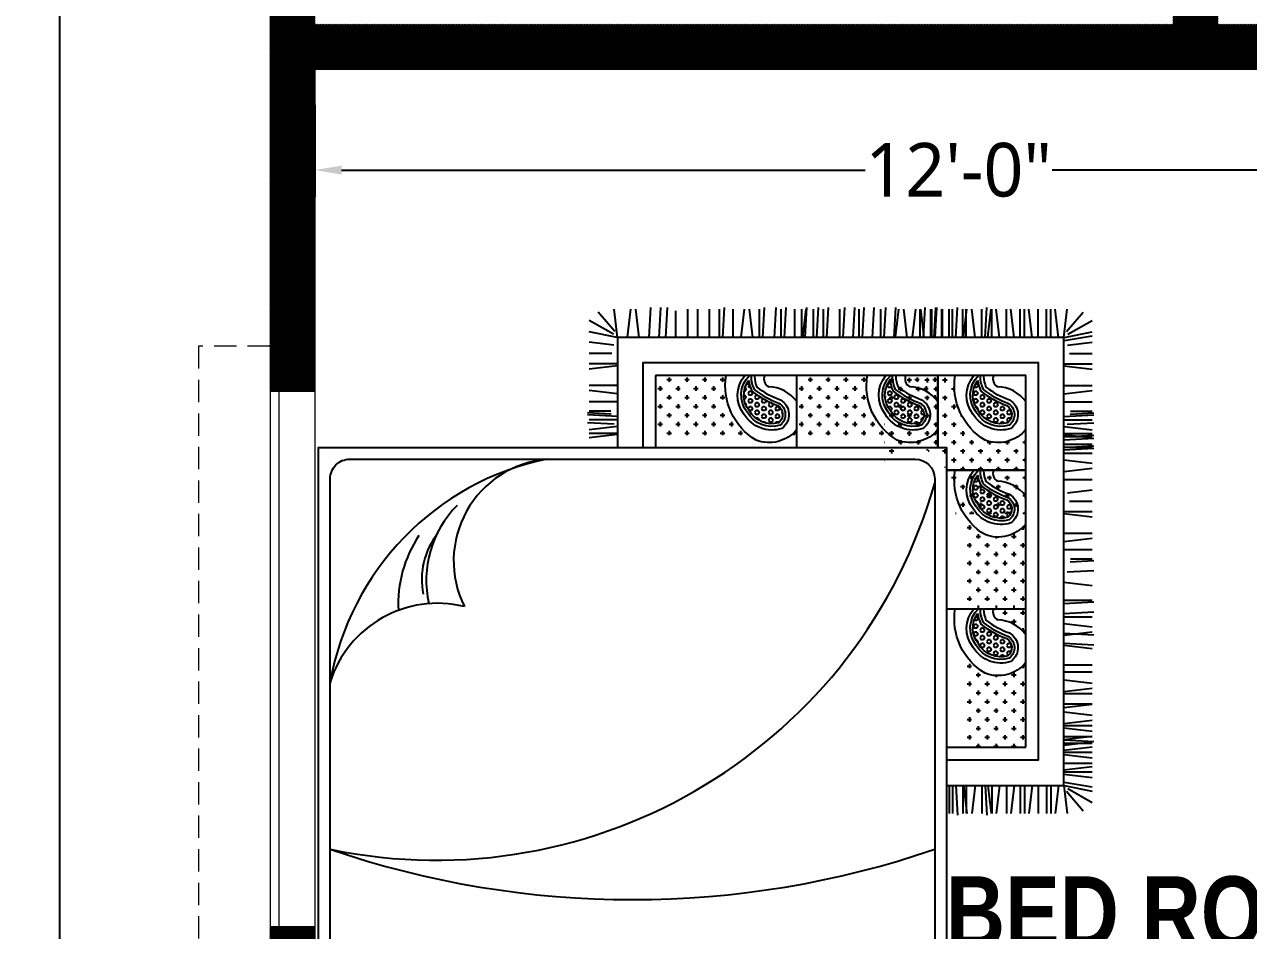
# Model space of a CAD drawing. Header units: feet. Extents: x 36275 to 37218, y -947 to -334.
# Drawn here: x 36489.9 to 36626.7, y -792.3 to -690.9 of the extents above; entities that cross this region are included whole.
import ezdxf

# ---------------------------------------------------------------- set-up
doc = ezdxf.new("R2010")
doc.units = ezdxf.units.FT
doc.header["$MEASUREMENT"] = 0
doc.header["$PDMODE"] = 35
doc.linetypes.add('HIDDEN', pattern=[0.375, 0.25, -0.125])
for name, color, linetype in [('dwgmodels.com', 250, 'Continuous'), ('FURN', 171, 'Continuous'), ('hatch', 252, 'Continuous')]:
    doc.layers.add(name, color=color, linetype=linetype)
for name, color, linetype, lineweight in [('SLAB LINE', 50, 'Continuous', 30), ('text', 6, 'Continuous', 25), ('wall', 7, 'Continuous', 40), ('Wall_SYN', 7, 'Continuous', 35), ('window', 116, 'Continuous', 20)]:
    doc.layers.add(name, color=color, linetype=linetype, lineweight=lineweight)
doc.styles.add('plan', font='trebuc.ttf')
doc.styles.get("Standard").update_dxf_attribs({"font": 'swisscb.ttf'})
doc.dimstyles.new('WORKING', dxfattribs={"dimtxt": 6, "dimasz": 3, "dimexe": 3, "dimexo": 4, "dimgap": 1, "dimtad": 0, "dimdec": 3, "dimzin": 3, "dimdsep": 46, "dimlunit": 4, "dimtxsty": 'plan', "dimcen": 0.09, "dimclrd": 256, "dimclre": 256, "dimclrt": 7, "dimadec": 0, "dimazin": 0, "dimtfac": 1, "dimtdec": 3, "dimtmove": 1, "dimatfit": 3, "dimfxl": 12, "dimtolj": 1, "dimtzin": 0, "dimlwd": -1, "dimlwe": -1, "dimarcsym": 0})

# ---------------------------------------------------------------- blocks, each defined once
blk = doc.blocks.new('*D9')
at = {"layer": 'Defpoints', "color": 0, "lineweight": 0, "transparency": 16777216}
for p in [(36535.06845964176, -423.9395204819275), (36493.79485159284, -883.9395204819278), (36669.06845964176, -883.9395204819277)]:
    blk.add_point(p, dxfattribs=at)
at = {"layer": 'hatch', "transparency": 16777216}
for p, q in [((36531.06845964176, -423.9395204819275), (36490.79485159284, -423.9395204819275)), ((36493.79485159284, -426.9395204819275), (36493.79485159284, -643.2869952294024)), ((36493.79485159284, -880.9395204819278), (36493.79485159284, -664.5920457344529)), ((36665.06845964176, -883.9395204819277), (36490.79485159284, -883.9395204819278))]:
    blk.add_line(p, q, dxfattribs=at)
at = {"layer": 'hatch', "lineweight": 0, "transparency": 16777216}
for points in [[(36493.29485159284, -426.9395204819275), (36494.29485159284, -426.9395204819275), (36493.79485159284, -423.9395204819275)], [(36493.29485159284, -880.9395204819278), (36494.29485159284, -880.9395204819278), (36493.79485159284, -883.9395204819278)]]:
    blk.add_solid(points, dxfattribs=at)
at = {"layer": 'hatch', "color": 7, "lineweight": 0, "transparency": 16777216, "insert": (36493.79485159284, -653.9395204819378), "char_height": 6, "attachment_point": 5, "rotation": 90, "style": 'plan'}
blk.add_mtext('\\A1;38\'-4"', dxfattribs=at)
blk = doc.blocks.new('A$C625a09c8')
at = {"layer": 'hatch'}
h = blk.add_hatch(dxfattribs=at)
h.set_pattern_fill('HEX', color=183, scale=0.3406403958603155, style=0)
h.set_pattern_definition([(0, (-83.96445435381247, 25.12010511761201), (0, 0.07375080911091242), [0.04258004948253943, -0.08516009896507887]), (120, (-83.96445435381247, 25.12010511761201), (-0.06387007423970698, -0.03687540455545619), [0.04258004948253915, -0.0851600989650783]), (59.99999999999999, (-83.9218743044512, 25.12010511761201), (-0.06387007423970698, 0.03687540455545621), [0.04258004948253943, -0.08516009896507887])])
edge = h.paths.add_edge_path()
edge.add_arc((2.537624470776838, 6.599903785644097), 0.7097100597150605, 8.24650441848885, 25.29405036731321)
edge.add_arc((2.039016590600101, 5.429841058460629), 1.863016619496028, 52.26147778994546, 69.70028089166917)
edge.add_arc((2.798739651837742, 7.352079354278795), 0.2084645379046825, 130.9009990873141, 237.05018614119479, ccw=False)
edge.add_arc((2.796396147933477, 7.03002254476167), 0.4980304981089077, 30.088262683931987, 105.62618547051929, ccw=False)
edge.add_arc((2.864940627283652, 6.982613564702387), 0.4685932609615483, -36.83299821486588, 39.34589106401228, ccw=False)
h = blk.add_hatch(dxfattribs=at)
h.set_pattern_fill('CROSS', color=183, scale=0.6812807917206309, style=0)
h.set_pattern_definition([(0, (-390.1402355709288, 72.05392366889834), (0.1703201979301577, 0.1703201979301577), [0.08516009896507887, -0.2554802968952366]), (90, (-390.0976555215639, 72.01134361942599), (-0.1703201979301577, 0.1703201979301577), [0.08516009896507887, -0.2554802968952366])])
h.paths.add_polyline_path([(4.235479063787352, 3.563077698032316, 0.3271189914956976), (5.02196570536762, 3.774838899437384), (5.02196570536762, 2.146121649529391), (3.671790568700089, 2.146121649529391, 0.3064658726302401), (3.100787418068649, 3.381295333893263, 0.3224756214508783), (2.321615431155806, 3.178507896218491), (2.321615431155806, 4.798251382396188), (3.664475913155911, 4.798251382396188, 0.3064658726302392)])
h = blk.add_hatch(dxfattribs=at)
h.set_pattern_fill('HEX', color=183, scale=0.3406403958603155, style=0)
h.set_pattern_definition([(0, (-83.96445435381247, 22.46797538474522), (0, 0.07375080911091242), [0.04258004948253943, -0.08516009896507887]), (120, (-83.96445435381247, 22.46797538474522), (-0.06387007423970698, -0.03687540455545619), [0.04258004948253914, -0.08516009896507828]), (59.99999999999999, (-83.9218743044512, 22.46797538474522), (-0.06387007423970698, 0.03687540455545621), [0.04258004948253943, -0.08516009896507887])])
edge = h.paths.add_edge_path()
edge.add_arc((2.537624470776838, 3.947774052777299), 0.7097100597150606, 8.246504418488884, 25.29405036731325)
edge.add_arc((2.039016590600101, 2.777711325593832), 1.863016619496028, 52.26147778994546, 69.70028089166917)
edge.add_arc((2.798739651837721, 4.69994962141197), 0.208464537904647, 130.9009990873148, 237.0501861411954, ccw=False)
edge.add_arc((2.796396147933477, 4.377892811894816), 0.4980304981089077, 30.088262683931987, 105.62618547051929, ccw=False)
edge.add_arc((2.864940627283688, 4.330483831835561), 0.4685932609615021, -36.83299821486588, 39.34589106401239, ccw=False)
h = blk.add_hatch(dxfattribs=at)
h.set_pattern_fill('HEX', color=183, scale=0.3406403958603155, style=0)
h.set_pattern_definition([(0, (-83.96445435381247, 20.6595739327791), (0, 0.07375080911091242), [0.04258004948253943, -0.08516009896507887]), (120, (-83.96445435381247, 20.6595739327791), (-0.06387007423970698, -0.03687540455545619), [0.04258004948253914, -0.08516009896507827]), (59.99999999999999, (-83.9218743044512, 20.6595739327791), (-0.06387007423970698, 0.03687540455545621), [0.04258004948253943, -0.08516009896507887])])
edge = h.paths.add_edge_path()
edge.add_arc((2.537624470776838, 2.13937260070187), 0.7097100597150606, 8.246504418488884, 25.29405036731325)
edge.add_arc((2.039016590243736, 0.9693098735730572), 1.863016619670922, 52.26147778024958, 69.70028088197327)
edge.add_arc((2.798739651796669, 2.891548169391224), 0.2084645378364787, 130.9009990886169, 237.0501861424975, ccw=False)
edge.add_arc((2.79639614800398, 2.569491359874071), 0.4980304980752904, 30.08826269343598, 105.62618548002331, ccw=False)
edge.add_arc((2.864940627213958, 2.522082379814787), 0.4685932610500782, -36.83299821510337, 39.3458910637749, ccw=False)
h = blk.add_hatch(dxfattribs=at)
h.set_pattern_fill('HEX', color=183, scale=0.3406403958603155, style=0)
h.set_pattern_definition([(0, (-87.68401669832019, 20.6595739327791), (0, 0.07375080911091242), [0.04258004948253943, -0.08516009896507887]), (120, (-87.68401669832019, 20.6595739327791), (-0.06387007423970698, -0.03687540455545619), [0.04258004948253914, -0.08516009896507827]), (59.99999999999999, (-87.64143664808216, 20.6595739327791), (-0.06387007423970698, 0.03687540455545621), [0.04258004948253943, -0.08516009896507887])])
edge = h.paths.add_edge_path()
edge.add_arc((4.218762674254369, 2.139372597776927), 0.709710060568435, 8.246504647105429, 25.2940505959298)
edge.add_arc((3.72015479328289, 0.9693098735730572), 1.863016619670922, 52.26147778024958, 69.70028088197327)
edge.add_arc((4.479877854837642, 2.891548169389857), 0.208464537836321, 130.9009990879931, 237.0501861418736, ccw=False)
edge.add_arc((4.477534351044953, 2.569491359876418), 0.4980304980725399, 30.088262693307286, 105.62618547989459, ccw=False)
edge.add_arc((4.546078830691489, 2.522082379255493), 0.4685932610656603, -36.832998128235204, 39.345891150643126, ccw=False)
h = blk.add_hatch(dxfattribs=at)
h.set_pattern_fill('HEX', color=183, scale=0.3406403958603155, style=0)
h.set_pattern_definition([(0, (-90.38436697165889, 20.6595739327791), (0, 0.07375080911091242), [0.04258004948253943, -0.08516009896507887]), (120, (-90.38436697165889, 20.6595739327791), (-0.06387007423970698, -0.03687540455545619), [0.04258004948253914, -0.08516009896507828]), (59.99999999999999, (-90.34178692229398, 20.6595739327791), (-0.06387007423970698, 0.03687540455545621), [0.04258004948253943, -0.08516009896507887])])
edge = h.paths.add_edge_path()
edge.add_arc((6.919112948029626, 2.139372600689733), 0.709710059718601, 8.246504419437493, 25.29405036826186)
edge.add_arc((6.420505067058147, 0.9693098707265881), 1.863016622189144, 52.26147782321246, 69.70028092493617)
edge.add_arc((7.18022812861108, 2.891548169063145), 0.2084645377986172, 130.9009989388861, 237.05018599276661, ccw=False)
edge.add_arc((7.177884624818391, 2.569491360437507), 0.4980304974150878, 30.088262662528678, 105.62618544911601, ccw=False)
edge.add_arc((7.246429104030188, 2.522082379255493), 0.4685932610656603, -36.832998128235204, 39.345891150643126, ccw=False)
at = {"layer": 'dwgmodels.com', "color": 183}
for p, q in [((3.099529223640275, 9.988726272672466), (3.067655564529559, 10.56117333680493)), ((3.657191986418184, 9.988726272672466), (3.625318328180583, 10.56117333680493)), ((1.51355487868932, 10.05080211279181), (1.051024224041612, 10.31336538954201)), ((1.541489854324027, 10.10103390981072), (1.220238705041993, 10.47498317661882)), ((1.591671726040659, 9.988726272672466), (1.527924408695981, 10.5293737751104)), ((1.694319803937105, 9.988726272672466), (1.758067122158536, 10.5293737751104)), ((1.840908266312908, 9.988726272672466), (1.840908266312908, 10.5293737751104)), ((1.923623332077113, 9.993147520690115), (1.923623332077113, 10.52843957135593)), ((2.085130965024291, 9.993147520690115), (2.085130965024291, 10.52843957135593)), ((2.199145195412711, 9.988726272672466), (2.262892513630504, 10.5293737751104)), ((2.345733657788514, 9.988726272672466), (2.345733657788514, 10.5293737751104)), ((2.428448723549081, 9.993147520690115), (2.428448723549081, 10.52843957135593)), ((2.542462953937502, 9.988726272672466), (2.60621027128218, 10.5293737751104)), ((2.689051416313305, 9.988726272672466), (2.689051416313305, 10.5293737751104)), ((2.82552848571504, 9.988726272672466), (2.889275803936471, 10.5293737751104)), ((2.972116948963958, 9.988726272672466), (2.972116948963958, 10.5293737751104)), ((3.048602918162942, 9.993147520690115), (2.984896780388226, 10.5293737751104)), ((3.163276540984953, 9.988726272672466), (3.163276540984953, 10.5293737751104)), ((3.290729996977461, 9.988726272672466), (3.354477315198892, 10.5293737751104)), ((3.513804428552248, 9.993147520690115), (3.450098291650647, 10.5293737751104)), ((3.460294314143539, 9.993147520690115), (3.460294314143539, 10.52843957135593)), ((3.523461337299523, 9.993147520690115), (3.523461337299523, 10.52843957135593)), ((3.720939304635976, 9.988726272672466), (3.720939304635976, 10.5293737751104)), ((3.784106327795598, 9.988726272672466), (3.784106327795598, 10.5293737751104)), ((1.587250478460192, 9.988726272672466), (1.0519584275753, 10.09594667624089)), ((1.591671726040659, 9.77536283884973), (1.051024224041612, 9.839110156741071)), ((1.587250478460192, 9.928295605599033), (1.0519584275753, 10.01902003020905)), ((1.591671726040659, 9.691984232581035), (1.051024224041612, 9.628236914689637)), ((1.587250478460192, 9.729513610509741), (1.0519584275753, 9.729513610509741)), ((1.591671726040659, 9.560944356547054), (1.051024224041612, 9.560944356547054)), ((1.591671726040659, 9.399993111042306), (1.051024224041612, 9.463740428933704)), ((1.591671726040659, 9.114419010204074), (1.01922466245378, 9.1462926692044)), ((1.591671726040659, 9.31661450477361), (1.051024224041612, 9.25286718688227)), ((1.591671726040659, 9.220658226661442), (1.051024224041612, 9.1569109087701)), ((1.591671726040659, 9.178166328204725), (1.051024224041612, 9.178166328204725)), ((1.587250478460192, 9.354143882702374), (1.0519584275753, 9.354143882702374)), ((2.591320936950069, 9.237976671442368), (2.506160838223877, 9.237976671442368)), ((2.548740887585154, 9.19539662197002), (2.548740887585154, 9.2587825673383)), ((2.931961332727951, 9.237976671442368), (2.846801234001759, 9.237976671442368)), ((2.889381283363036, 9.19539662197002), (2.889381283363036, 9.2587825673383)), ((3.272601729382586, 9.237976671442368), (3.187441629779642, 9.237976671442368)), ((3.230021679144556, 9.19539662197002), (3.230021679144556, 9.2587825673383)), ((1.587250478460192, 9.112794879146747), (1.051024224041612, 9.049088741700302)), ((1.591671726040659, 9.050671692312676), (1.051024224041612, 9.050671692312676)), ((1.591671726040659, 8.889720446807985), (1.051024224041612, 8.953467764808636)), ((2.421000739497686, 9.067656473443662), (2.335840640771494, 9.067656473443662)), ((2.378420690132771, 9.025076423971257), (2.378420690132771, 9.110236522916011)), ((2.548740887585154, 8.854756226081804), (2.548740887585154, 8.939916325026559)), ((2.761641135275568, 9.067656473443662), (2.676481036549376, 9.067656473443662)), ((2.719061085910653, 9.025076423971257), (2.719061085910653, 9.110236522916011)), ((2.889381283363036, 8.854756226081804), (2.889381283363036, 8.939916325026559)), ((3.10228153105345, 9.067656473443662), (3.017121432327258, 9.067656473443662)), ((3.059701481692173, 9.025076423971257), (3.059701481692173, 9.110236522916011)), ((3.230021679144556, 8.854756226081804), (3.230021679144556, 8.939916325026559)), ((3.44292192683497, 9.067656473443662), (3.357761828108778, 9.067656473443662)), ((3.400341877470055, 9.025076423971257), (3.400341877470055, 9.110236522916011)), ((1.591671726040659, 8.80634184053929), (1.051024224041612, 8.742594522647892)), ((1.587250478460192, 8.843871218467996), (1.0519584275753, 8.843871218467996)), ((2.421000739497686, 8.727016077664757), (2.335840640771494, 8.727016077664757)), ((2.378420690132771, 8.684436028083098), (2.378420690132771, 8.769596127137106)), ((2.591320936950069, 8.897336275554153), (2.506160838223877, 8.897336275554153)), ((2.761641135275568, 8.727016077664757), (2.676481036549376, 8.727016077664757)), ((2.719061085910653, 8.684436028083098), (2.719061085910653, 8.769596127137106)), ((2.931961332727951, 8.897336275554153), (2.846801234001759, 8.897336275554153)), ((3.10228153105345, 8.727016077664757), (3.017121432327258, 8.727016077664757)), ((3.059701481692173, 8.684436028083098), (3.059701481692173, 8.769596127137106)), ((3.272601729382586, 8.897336275554153), (3.187441629779642, 8.897336275554153)), ((3.44292192683497, 8.727016077664757), (3.357761828108778, 8.727016077664757)), ((3.400341877470055, 8.684436028083098), (3.400341877470055, 8.769596127137106)), ((1.587250478460192, 8.58326740830978), (1.051024224041612, 8.646973545756225)), ((1.587250478460192, 8.49960920608413), (1.051024224041612, 8.435903068528432)), ((2.591320936950069, 8.556695879665995), (2.506160838223877, 8.556695879665995)), ((2.548740887585154, 8.514115830193646), (2.548740887585154, 8.599275929138344)), ((2.931961332727951, 8.556695879665995), (2.846801234001759, 8.556695879665995)), ((2.889381283363036, 8.514115830193646), (2.889381283363036, 8.599275929138344)), ((3.272601729382586, 8.556695879665995), (3.187441629779642, 8.556695879665995)), ((3.230021679144556, 8.514115830193646), (3.230021679144556, 8.599275929138344)), ((1.587250478460192, 8.429554832455096), (1.0519584275753, 8.429554832455096)), ((1.587250478460192, 8.230685545405379), (1.0519584275753, 8.230685545405379)), ((2.421000739497686, 8.386375681776542), (2.335840640771494, 8.386375681776542)), ((2.378420690132771, 8.343795632304193), (2.378420690132771, 8.428955731248891)), ((2.591320936950069, 8.216055483777836), (2.506160838223877, 8.216055483777836)), ((2.548740887585154, 8.17347543430543), (2.548740887585154, 8.258635533359438)), ((2.761641135275568, 8.386375681776542), (2.676481036549376, 8.386375681776542)), ((2.719061085910653, 8.343795632304193), (2.719061085910653, 8.428955731248891)), ((2.931961332727951, 8.216055483777836), (2.846801234001759, 8.216055483777836)), ((2.889381283363036, 8.17347543430543), (2.889381283363036, 8.258635533359438)), ((3.10228153105345, 8.386375681776542), (3.017121432327258, 8.386375681776542)), ((3.059701481692173, 8.343795632304193), (3.059701481692173, 8.428955731248891)), ((3.272601729382586, 8.216055483777836), (3.187441629779642, 8.216055483777836)), ((3.230021679144556, 8.17347543430543), (3.230021679144556, 8.258635533359438)), ((3.44292192683497, 8.386375681776542), (3.357761828108778, 8.386375681776542)), ((3.400341877470055, 8.343795632304193), (3.400341877470055, 8.428955731248891)), ((1.591671726040659, 8.193156167476673), (1.051024224041612, 8.129408849585275)), ((1.587250478460192, 7.970081735247106), (1.051024224041612, 8.033787872693608)), ((2.421000739497686, 8.045735285888384), (2.335840640771494, 8.045735285888384)), ((2.378420690132771, 8.003155236415978), (2.378420690132771, 8.088315335360733)), ((2.761641135275568, 8.045735285888384), (2.676481036549376, 8.045735285888384)), ((2.719061085910653, 8.003155236415978), (2.719061085910653, 8.088315335360733)), ((3.10228153105345, 8.045735285888384), (3.017121432327258, 8.045735285888384)), ((3.059701481692173, 8.003155236415978), (3.059701481692173, 8.088315335360733)), ((3.44292192683497, 8.045735285888384), (3.357761828108778, 8.045735285888384)), ((3.400341877470055, 8.003155236415978), (3.400341877470055, 8.088315335360733)), ((1.587250478460192, 7.81636915939248), (1.0519584275753, 7.81636915939248)), ((2.378420690132771, 7.699695165359401), (2.378420690132771, 7.747674939472518)), ((2.591320936950069, 7.875415087998931), (2.506160838223877, 7.875415087998931)), ((2.548740887585154, 7.832835038526525), (2.548740887585154, 7.91799513747128)), ((2.889381283363036, 7.887268953244018), (2.889381283363036, 7.91799513747128)), ((3.272601729382586, 7.875415087998931), (3.187441629779642, 7.875415087998931)), ((3.230021679144556, 7.832835038526525), (3.230021679144556, 7.91799513747128)), ((3.400341877470055, 7.66251484052782), (3.400341877470055, 7.747674939472518)), ((1.587250478460192, 7.681542019803999), (1.0519584275753, 7.681542019803999)), ((2.384192550347507, 7.705094890000169), (2.335840640771494, 7.705094890000169)), ((3.44292192683497, 7.705094890000169), (3.357761828108778, 7.705094890000169)), ((1.591671726040659, 7.263623544544998), (1.01922466245378, 7.295497203436071)), ((1.591671726040659, 7.304755011610553), (1.051024224041612, 7.368502329501894)), ((1.591671726040659, 7.072422771206561), (1.01922466245378, 7.104296430097577)), ((1.587250478460192, 7.113513057827163), (1.051024224041612, 7.049806920380718)), ((2.378420690132771, 6.981234048860699), (2.378420690132771, 7.036122500475869)), ((1.591671726040659, 6.890438625597653), (1.051024224041612, 6.954185943489051)), ((2.390392061581224, 7.023814098333105), (2.335840640771494, 7.023814098333105)), ((2.591320936950069, 6.853493900334342), (2.506160838223877, 6.853493900334342)), ((2.548740887585154, 6.810913850861994), (2.548740887585154, 6.896073949916001)), ((1.591671726040659, 6.699237852259216), (1.01922466245378, 6.667364193258891)), ((1.591671726040659, 6.762985170150557), (1.051024224041612, 6.762985170150557)), ((2.421000739497686, 6.68317370244489), (2.335840640771494, 6.68317370244489)), ((2.378420690132771, 6.640593652972541), (2.378420690132771, 6.725753751917239)), ((2.548740887585154, 6.543266888993912), (2.548740887585154, 6.606652834471504)), ((2.761641135275568, 6.68317370244489), (2.676481036549376, 6.68317370244489)), ((2.719061085910653, 6.640593652972541), (2.719061085910653, 6.725753751917239)), ((2.889381283363036, 6.543266888993912), (2.889381283363036, 6.606652834471504)), ((3.230021679144556, 6.543266888993912), (3.230021679144556, 6.606652834471504)), ((1.591671726040659, 6.508037078920722), (1.01922466245378, 6.47616342002965)), ((1.591671726040659, 6.444289761029324), (1.051024224041612, 6.444289761029324)), ((2.421000739497686, 6.415526740576809), (2.335840640771494, 6.415526740576809)), ((2.378420690132771, 6.37294669110446), (2.378420690132771, 6.458106790049214)), ((2.761641135275568, 6.415526740576809), (2.676481036549376, 6.415526740576809)), ((2.719061085910653, 6.37294669110446), (2.719061085910653, 6.458106790049214)), ((3.10228153105345, 6.415526740576809), (3.017121432327258, 6.415526740576809)), ((3.059701481692173, 6.37294669110446), (3.059701481692173, 6.458106790049214)), ((3.44292192683497, 6.415526740576809), (3.357761828108778, 6.415526740576809)), ((3.400341877470055, 6.37294669110446), (3.400341877470055, 6.458106790049214)), ((1.591671726040659, 6.09861723939764), (1.051024224041612, 6.162364557398291)), ((2.378420690132771, 6.032306295216301), (2.378420690132771, 6.117466394160999)), ((2.591320936950069, 6.245206542687356), (2.506160838223877, 6.245206542687356)), ((2.548740887585154, 6.202626493215007), (2.548740887585154, 6.287786592159762)), ((2.719061085910653, 6.032306295216301), (2.719061085910653, 6.117466394160999)), ((2.931961332727951, 6.245206542687356), (2.846801234001759, 6.245206542687356)), ((2.889381283363036, 6.202626493215007), (2.889381283363036, 6.287786592159762)), ((3.059701481692173, 6.032306295216301), (3.059701481692173, 6.117466394160999)), ((3.272601729382586, 6.245206542687356), (3.187441629779642, 6.245206542687356)), ((3.230021679144556, 6.202626493215007), (3.230021679144556, 6.287786592159762)), ((3.400341877470055, 6.032306295216301), (3.400341877470055, 6.117466394160999)), ((1.528504605004855, 5.903899342079285), (1.01922466245378, 5.875542807168131)), ((2.421000739497686, 6.07488634468865), (2.335840640771494, 6.07488634468865)), ((2.591320936950069, 5.904566146799198), (2.506160838223877, 5.904566146799198)), ((2.548740887585154, 5.861986097326849), (2.548740887585154, 5.947146196271547)), ((2.761641135275568, 6.07488634468865), (2.676481036549376, 6.07488634468865)), ((2.931961332727951, 5.904566146799198), (2.846801234001759, 5.904566146799198)), ((2.889381283363036, 5.861986097326849), (2.889381283363036, 5.947146196271547)), ((3.10228153105345, 6.07488634468865), (3.017121432327258, 6.07488634468865)), ((3.272601729382586, 5.904566146799198), (3.187441629779642, 5.904566146799198)), ((3.230021679144556, 5.861986097326849), (3.230021679144556, 5.947146196271547)), ((3.44292192683497, 6.07488634468865), (3.357761828108778, 6.07488634468865)), ((1.474362094893877, 5.709683932148891), (1.01922466245378, 5.684342033829637)), ((1.462960692835622, 5.652468374829311), (1.051024224041612, 5.652468374829311)), ((2.421000739497686, 5.734245948909745), (2.335840640771494, 5.734245948909745)), ((2.378420690132771, 5.691665899328086), (2.378420690132771, 5.776825998382094)), ((2.761641135275568, 5.734245948909745), (2.676481036549376, 5.734245948909745)), ((2.719061085910653, 5.691665899328086), (2.719061085910653, 5.776825998382094)), ((3.10228153105345, 5.734245948909745), (3.017121432327258, 5.734245948909745)), ((3.059701481692173, 5.691665899328086), (3.059701481692173, 5.776825998382094)), ((3.44292192683497, 5.734245948909745), (3.357761828108778, 5.734245948909745)), ((3.400341877470055, 5.691665899328086), (3.400341877470055, 5.776825998382094)), ((1.591671726040659, 5.474773439005219), (1.0519584275753, 5.474773439005219)), ((2.421000739497686, 5.39360555302153), (2.335840640771494, 5.39360555302153)), ((2.378420690132771, 5.351025503549181), (2.378420690132771, 5.436185602493936)), ((2.591320936950069, 5.563925750910983), (2.506160838223877, 5.563925750910983)), ((2.548740887585154, 5.521345701438634), (2.548740887585154, 5.606505800383388)), ((2.761641135275568, 5.39360555302153), (2.676481036549376, 5.39360555302153)), ((2.719061085910653, 5.351025503549181), (2.719061085910653, 5.436185602493936)), ((2.931961332727951, 5.563925750910983), (2.846801234001759, 5.563925750910983)), ((2.889381283363036, 5.521345701438634), (2.889381283363036, 5.606505800383388)), ((3.10228153105345, 5.39360555302153), (3.017121432327258, 5.39360555302153)), ((3.059701481692173, 5.351025503549181), (3.059701481692173, 5.436185602493936)), ((3.272601729382586, 5.563925750910983), (3.187441629779642, 5.563925750910983)), ((3.230021679144556, 5.521345701438634), (3.230021679144556, 5.606505800383388)), ((3.44292192683497, 5.39360555302153), (3.357761828108778, 5.39360555302153)), ((3.400341877470055, 5.351025503549181), (3.400341877470055, 5.436185602493936)), ((1.591671726040659, 5.321586127685293), (1.051024224041612, 5.25735472570409)), ((1.591671726040659, 5.163470077982481), (1.0519584275753, 5.163470077982481)), ((2.591320936950069, 5.223285355022824), (2.506160838223877, 5.223285355022824)), ((2.548740887585154, 5.180705305550475), (2.548740887585154, 5.265865404495173)), ((2.889381283363036, 5.235139220377164), (2.889381283363036, 5.265865404495173)), ((3.272601729382586, 5.223285355022824), (3.187441629779642, 5.223285355022824)), ((3.230021679144556, 5.180705305550475), (3.230021679144556, 5.265865404495173)), ((2.384192550347507, 5.052965157133372), (2.335840640771494, 5.052965157133372)), ((2.378420690132771, 5.047565432492604), (2.378420690132771, 5.095545206605721)), ((3.44292192683497, 5.052965157133372), (3.357761828108778, 5.052965157133372)), ((3.400341877470055, 5.010385107661023), (3.400341877470055, 5.095545206605721)), ((1.591671726040659, 4.786683069789035), (1.051024224041612, 4.850430387680433)), ((1.591671726040659, 4.749153691860329), (1.0519584275753, 4.749153691860329)), ((1.482527530002699, 4.550284404810611), (1.0519584275753, 4.550284404810611)), ((1.524892498440749, 4.389163415096959), (1.051024224041612, 4.332865691509483)), ((1.587250478460192, 3.982255442943085), (1.051024224041612, 3.918549305496583)), ((1.587250478460192, 4.135968018797712), (1.0519584275753, 4.135968018797712)), ((1.591671726040659, 3.759181010713519), (1.051024224041612, 3.822928328604917)), ((1.591671726040659, 3.567980237375082), (1.01922466245378, 3.536106578374756)), ((1.591671726040659, 3.520655355286806), (1.01922466245378, 3.48878169639579)), ((1.591671726040659, 3.631727555266423), (1.051024224041612, 3.631727555266423)), ((1.591671726040659, 3.514144484257201), (1.051024224041612, 3.514144484257201)), ((1.591671726040659, 3.376779464036588), (1.01922466245378, 3.344905805036262)), ((1.591671726040659, 3.319543017174908), (1.01922466245378, 3.287669358174583)), ((1.591671726040659, 3.456908037395465), (1.051024224041612, 3.456908037395465)), ((1.591671726040659, 3.271606761226622), (1.051024224041612, 3.335354079227272)), ((1.591671726040659, 3.313032146035937), (1.051024224041612, 3.313032146035937)), ((4.059558893175563, 3.239163980526484), (4.059558893175563, 3.287143754639601)), ((5.081480080512847, 3.201983655694903), (5.081480080512847, 3.287143754639601)), ((5.422120476290729, 3.201983655694903), (5.422120476290729, 3.287143754639601)), ((5.762760872068611, 3.201983655694903), (5.762760872068611, 3.287143754639601)), ((6.103401267846493, 3.201983655694903), (6.103401267846493, 3.287143754639601)), ((6.444041664501128, 3.201983655694903), (6.444041664501128, 3.287143754639601)), ((6.759909166510624, 3.239163980526484), (6.759909166510624, 3.287143754639601)), ((7.781830353847909, 3.201983655694903), (7.781830353847909, 3.287143754639601)), ((8.12247074962579, 3.201983655694903), (8.12247074962579, 3.287143754639601)), ((8.463111146280426, 3.201983655694903), (8.463111146280426, 3.287143754639601)), ((8.803751542058308, 3.201983655694903), (8.803751542058308, 3.287143754639601)), ((9.144391937839828, 3.201983655694903), (9.144391937839828, 3.287143754639601)), ((10.13339788773737, 3.271606761226622), (10.67404538973642, 3.335354079227272)), ((1.528504605004855, 3.076888863908266), (1.01922466245378, 3.048532328997112)), ((1.591671726040659, 3.25579569928351), (1.051024224041612, 3.25579569928351)), ((1.591671726040659, 3.116565067924796), (1.051024224041612, 3.180312385816194)), ((4.065330753390299, 3.244563705167252), (4.016978843810648, 3.244563705167252)), ((5.124060129874124, 3.244563705167252), (5.038900031147932, 3.244563705167252)), ((5.294380328199622, 3.074243507168489), (5.209220229473431, 3.074243507168489)), ((5.251800278838346, 3.031663457696141), (5.251800278838346, 3.116823556640895)), ((5.464700525652006, 3.244563705167252), (5.379540426925814, 3.244563705167252)), ((5.635020723981143, 3.074243507168489), (5.549860625254951, 3.074243507168489)), ((5.592440674616228, 3.031663457696141), (5.592440674616228, 3.116823556640895)), ((5.805340921433526, 3.244563705167252), (5.720180822707334, 3.244563705167252)), ((5.975661119759025, 3.074243507168489), (5.890501021032833, 3.074243507168489)), ((5.93308107039411, 3.031663457696141), (5.93308107039411, 3.116823556640895)), ((6.145981318084523, 3.244563705167252), (6.060821218485216, 3.244563705167252)), ((6.316301515536907, 3.074243507168489), (6.231141416810715, 3.074243507168489)), ((6.27372146617563, 3.031663457696141), (6.27372146617563, 3.116823556640895)), ((6.486621713866043, 3.244563705167252), (6.401461614263098, 3.244563705167252)), ((6.656941911318427, 3.074243507168489), (6.571781812592235, 3.074243507168489)), ((6.614361861953512, 3.031663457696141), (6.614361861953512, 3.116823556640895)), ((6.76568102672536, 3.244563705167252), (6.717329117149347, 3.244563705167252)), ((7.824410403212823, 3.244563705167252), (7.739250304486632, 3.244563705167252)), ((7.994730601538322, 3.074243507168489), (7.90957050281213, 3.074243507168489)), ((7.952150552173407, 3.031663457696141), (7.952150552173407, 3.116823556640895)), ((8.16505079986382, 3.244563705167252), (8.079890700264514, 3.244563705167252)), ((8.335370997316204, 3.074243507168489), (8.250210898590012, 3.074243507168489)), ((8.292790947954927, 3.031663457696141), (8.292790947954927, 3.116823556640895)), ((8.50569119564534, 3.244563705167252), (8.420531096042396, 3.244563705167252)), ((8.676011393097724, 3.074243507168489), (8.590851294371532, 3.074243507168489)), ((8.63343134373281, 3.031663457696141), (8.63343134373281, 3.116823556640895)), ((8.846331591423223, 3.244563705167252), (8.761171491823916, 3.244563705167252)), ((9.016651788875606, 3.074243507168489), (8.931491690149414, 3.074243507168489)), ((8.974071739510691, 3.031663457696141), (8.974071739510691, 3.116823556640895)), ((9.186971987201105, 3.244563705167252), (9.101811888474913, 3.244563705167252)), ((9.357292184653488, 3.074243507168489), (9.272132085927296, 3.074243507168489)), ((9.314712135292211, 3.031663457696141), (9.314712135292211, 3.116823556640895)), ((10.13339788773737, 3.25579569928351), (10.67404538973642, 3.25579569928351)), ((10.13339788773737, 3.116565067924796), (10.67404538973642, 3.180312385816194)), ((10.19656500877318, 3.076888863908266), (10.70584495132425, 3.048532328997112)), ((1.591671726040659, 2.925364294586359), (1.01922466245378, 2.893490635586033)), ((1.474362094893877, 2.882673453977873), (1.01922466245378, 2.857331555658618)), ((1.591671726040659, 2.9891116124777), (1.051024224041612, 2.9891116124777)), ((1.462960692835622, 2.825457896658293), (1.051024224041612, 2.825457896658293)), ((5.464700525652006, 2.903923309279037), (5.379540426925814, 2.903923309279037)), ((5.422120476290729, 2.861343259806688), (5.422120476290729, 2.946503358751443)), ((5.805340921433526, 2.903923309279037), (5.720180822707334, 2.903923309279037)), ((5.762760872068611, 2.861343259806688), (5.762760872068611, 2.946503358751443)), ((6.145981318084523, 2.903923309279037), (6.060821218485216, 2.903923309279037)), ((6.103401267846493, 2.861343259806688), (6.103401267846493, 2.946503358751443)), ((6.486621713866043, 2.903923309279037), (6.401461614263098, 2.903923309279037)), ((6.444041664501128, 2.861343259806688), (6.444041664501128, 2.946503358751443)), ((8.16505079986382, 2.903923309279037), (8.079890700264514, 2.903923309279037)), ((8.12247074962579, 2.861343259806688), (8.12247074962579, 2.946503358751443)), ((8.50569119564534, 2.903923309279037), (8.420531096042396, 2.903923309279037)), ((8.463111146280426, 2.861343259806688), (8.463111146280426, 2.946503358751443)), ((8.846331591423223, 2.903923309279037), (8.761171491823916, 2.903923309279037)), ((8.803751542058308, 2.861343259806688), (8.803751542058308, 2.946503358751443)), ((9.186971987201105, 2.903923309279037), (9.101811888474913, 2.903923309279037)), ((9.144391937839828, 2.861343259806688), (9.144391937839828, 2.946503358751443)), ((10.13339788773737, 2.9891116124777), (10.67404538973642, 2.9891116124777)), ((10.13339788773737, 2.925364294586359), (10.70584495132425, 2.893490635586033)), ((10.25070751888416, 2.882673453977873), (10.70584495132425, 2.857331555658618)), ((10.26210892094241, 2.825457896658293), (10.67404538973642, 2.825457896658293)), ((1.591671726040659, 2.647762960834143), (1.0519584275753, 2.647762960834143)), ((5.422120476290729, 2.52070286391853), (5.422120476290729, 2.605862962863227)), ((5.635020723981143, 2.733603111389584), (5.549860625254951, 2.733603111389584)), ((5.592440674616228, 2.691023061917235), (5.592440674616228, 2.77618316086199)), ((5.762760872068611, 2.52070286391853), (5.762760872068611, 2.605862962863227)), ((5.975661119759025, 2.733603111389584), (5.890501021032833, 2.733603111389584)), ((5.93308107039411, 2.691023061917235), (5.93308107039411, 2.77618316086199)), ((6.103401267846493, 2.52070286391853), (6.103401267846493, 2.605862962863227)), ((6.316301515536907, 2.733603111389584), (6.231141416810715, 2.733603111389584)), ((6.27372146617563, 2.691023061917235), (6.27372146617563, 2.77618316086199)), ((6.444041664501128, 2.52070286391853), (6.444041664501128, 2.605862962863227)), ((6.656941911318427, 2.733603111389584), (6.571781812592235, 2.733603111389584)), ((6.614361861953512, 2.691023061917235), (6.614361861953512, 2.77618316086199)), ((8.12247074962579, 2.52070286391853), (8.12247074962579, 2.605862962863227)), ((8.335370997316204, 2.733603111389584), (8.250210898590012, 2.733603111389584)), ((8.292790947954927, 2.691023061917235), (8.292790947954927, 2.77618316086199)), ((8.463111146280426, 2.52070286391853), (8.463111146280426, 2.605862962863227)), ((8.676011393097724, 2.733603111389584), (8.590851294371532, 2.733603111389584)), ((8.63343134373281, 2.691023061917235), (8.63343134373281, 2.77618316086199)), ((8.803751542058308, 2.52070286391853), (8.803751542058308, 2.605862962863227)), ((9.016651788875606, 2.733603111389584), (8.931491690149414, 2.733603111389584)), ((8.974071739510691, 2.691023061917235), (8.974071739510691, 2.77618316086199)), ((9.144391937839828, 2.52070286391853), (9.144391937839828, 2.605862962863227)), ((9.357292184653488, 2.733603111389584), (9.272132085927296, 2.733603111389584)), ((9.314712135292211, 2.691023061917235), (9.314712135292211, 2.77618316086199)), ((10.13339788773737, 2.647762960834143), (10.67311118620273, 2.647762960834143)), ((1.591671726040659, 2.494575649514275), (1.051024224041612, 2.430344247533071)), ((4.071530264620378, 2.563282913390879), (4.016978843810648, 2.563282913390879)), ((4.059558893175563, 2.52070286391853), (4.059558893175563, 2.575591315642953)), ((4.272459140865976, 2.392962715501426), (4.187299041263032, 2.392962715501426)), ((4.229879090627946, 2.350382666029077), (4.229879090627946, 2.435542764973775)), ((5.464700525652006, 2.563282913390879), (5.379540426925814, 2.563282913390879)), ((5.635020723981143, 2.392962715501426), (5.549860625254951, 2.392962715501426)), ((5.592440674616228, 2.350382666029077), (5.592440674616228, 2.435542764973775)), ((5.805340921433526, 2.563282913390879), (5.720180822707334, 2.563282913390879)), ((5.975661119759025, 2.392962715501426), (5.890501021032833, 2.392962715501426)), ((5.93308107039411, 2.350382666029077), (5.93308107039411, 2.435542764973775)), ((6.145981318084523, 2.563282913390879), (6.060821218485216, 2.563282913390879)), ((6.316301515536907, 2.392962715501426), (6.231141416810715, 2.392962715501426)), ((6.27372146617563, 2.350382666029077), (6.27372146617563, 2.435542764973775)), ((6.486621713866043, 2.563282913390879), (6.401461614263098, 2.563282913390879)), ((6.656941911318427, 2.392962715501426), (6.571781812592235, 2.392962715501426)), ((6.614361861953512, 2.350382666029077), (6.614361861953512, 2.435542764973775)), ((8.16505079986382, 2.563282913390879), (8.079890700264514, 2.563282913390879)), ((8.335370997316204, 2.392962715501426), (8.250210898590012, 2.392962715501426)), ((8.292790947954927, 2.350382666029077), (8.292790947954927, 2.435542764973775)), ((8.50569119564534, 2.563282913390879), (8.420531096042396, 2.563282913390879)), ((8.676011393097724, 2.392962715501426), (8.590851294371532, 2.392962715501426)), ((8.63343134373281, 2.350382666029077), (8.63343134373281, 2.435542764973775)), ((8.846331591423223, 2.563282913390879), (8.761171491823916, 2.563282913390879)), ((9.016651788875606, 2.392962715501426), (8.931491690149414, 2.392962715501426)), ((8.974071739510691, 2.350382666029077), (8.974071739510691, 2.435542764973775)), ((9.186971987201105, 2.563282913390879), (9.101811888474913, 2.563282913390879)), ((9.357292184653488, 2.392962715501426), (9.272132085927296, 2.392962715501426)), ((9.314712135292211, 2.350382666029077), (9.314712135292211, 2.435542764973775)), ((10.13339788773737, 2.494575649514275), (10.67404538973642, 2.430344247533071)), ((1.591671726040659, 2.336459599811462), (1.0519584275753, 2.336459599811462)), ((4.10213894253684, 2.222642517611973), (4.016978843810648, 2.222642517611973)), ((4.059558893175563, 2.180062468030314), (4.059558893175563, 2.265222567084322)), ((4.44277933831836, 2.222642517611973), (4.357619239592168, 2.222642517611973)), ((4.400199288953445, 2.180062468030314), (4.400199288953445, 2.265222567084322)), ((5.464700525652006, 2.222642517611973), (5.379540426925814, 2.222642517611973)), ((5.422120476290729, 2.180062468030314), (5.422120476290729, 2.265222567084322)), ((5.805340921433526, 2.222642517611973), (5.720180822707334, 2.222642517611973)), ((5.762760872068611, 2.180062468030314), (5.762760872068611, 2.265222567084322)), ((6.145981318084523, 2.222642517611973), (6.060821218485216, 2.222642517611973)), ((6.103401267846493, 2.180062468030314), (6.103401267846493, 2.265222567084322)), ((6.486621713866043, 2.222642517611973), (6.401461614263098, 2.222642517611973)), ((6.444041664501128, 2.180062468030314), (6.444041664501128, 2.265222567084322)), ((8.16505079986382, 2.222642517611973), (8.079890700264514, 2.222642517611973)), ((8.12247074962579, 2.180062468030314), (8.12247074962579, 2.265222567084322)), ((8.50569119564534, 2.222642517611973), (8.420531096042396, 2.222642517611973)), ((8.463111146280426, 2.180062468030314), (8.463111146280426, 2.265222567084322)), ((8.846331591423223, 2.222642517611973), (8.761171491823916, 2.222642517611973)), ((8.803751542058308, 2.180062468030314), (8.803751542058308, 2.265222567084322)), ((9.186971987201105, 2.222642517611973), (9.101811888474913, 2.222642517611973)), ((9.144391937839828, 2.180062468030314), (9.144391937839828, 2.265222567084322)), ((10.13339788773737, 2.336459599811462), (10.67311118620273, 2.336459599811462)), ((1.591671726040659, 1.959672591618016), (1.051024224041612, 2.023419909509414)), ((1.591671726040659, 1.92214321368931), (1.0519584275753, 1.92214321368931)), ((10.13339788773737, 1.959672591618016), (10.67404538973642, 2.023419909509414)), ((10.13339788773737, 1.92214321368931), (10.67311118620273, 1.92214321368931)), ((1.482527530002699, 1.723273926639536), (1.0519584275753, 1.723273926639536)), ((10.24254208377533, 1.723273926639536), (10.67311118620273, 1.723273926639536)), ((1.524892498440749, 1.562152936925941), (1.051024224041612, 1.505855213338464)), ((1.587250478460192, 1.476608611159236), (1.0519584275753, 1.385884186658529)), ((1.587250478460192, 1.416177944085803), (1.0519584275753, 1.308957540626693)), ((1.591671726040659, 1.416177944085803), (1.527924408695981, 0.8755304417571779)), ((1.694319803937105, 1.416177944085803), (1.758067122158536, 0.8755304417571779)), ((1.840908266312908, 1.416177944085803), (1.840908266312908, 0.8755304417571779)), ((1.923623332077113, 1.41175669606821), (1.923623332077113, 0.8764646454023364)), ((2.085130965024291, 1.41175669606821), (2.085130965024291, 0.8764646454023364)), ((2.199145195412711, 1.416177944085803), (2.262892513630504, 0.8755304417571779)), ((2.345733657788514, 1.416177944085803), (2.345733657788514, 0.8755304417571779)), ((2.428448723549081, 1.41175669606821), (2.428448723549081, 0.8764646454023364)), ((2.542462953937502, 1.416177944085803), (2.60621027128218, 0.8755304417571779)), ((2.689051416313305, 1.416177944085803), (2.689051416313305, 0.8755304417571779)), ((2.82552848571504, 1.416177944085803), (2.889275803936471, 0.8755304417571779)), ((2.972116948963958, 1.416177944085803), (2.972116948963958, 0.8755304417571779)), ((3.048602918162942, 1.41175669606821), (2.984896780388226, 0.8755304417571779)), ((3.099529223640275, 1.416177944085803), (3.067655564529559, 0.8437308800626511)), ((3.163276540984953, 1.416177944085803), (3.163276540984953, 0.8755304417571779)), ((3.290729996977461, 1.416177944085803), (3.354477315198892, 0.8755304417571779)), ((3.513804428552248, 1.41175669606821), (3.450098291650647, 0.8755304417571779)), ((3.460294314143539, 1.41175669606821), (3.460294314143539, 0.8764646454023364)), ((3.523461337299523, 1.41175669606821), (3.523461337299523, 0.8764646454023364)), ((3.657191986418184, 1.416177944085803), (3.625318328180583, 0.8437308800626511)), ((3.720939304635976, 1.416177944085803), (3.720939304635976, 0.8755304417571779)), ((3.784106327795598, 1.416177944085803), (3.784106327795598, 0.8755304417571779)), ((3.912140077973163, 1.416177944085803), (3.912140077973163, 0.8755304417571779)), ((3.928161995227129, 1.416177944085803), (3.928161995227129, 0.8755304417571779)), ((4.055615451223275, 1.416177944085803), (4.02374179211256, 0.8437308800626511)), ((4.071467192203272, 1.416177944085803), (4.039593533092557, 0.8437308800626511)), ((4.119362768567953, 1.416177944085803), (4.119362768567953, 0.8755304417571779)), ((4.135214510421065, 1.416177944085803), (4.135214510421065, 0.8755304417571779)), ((4.278689882794424, 1.416177944085803), (4.246816224560462, 0.8437308800626511)), ((4.262667965540459, 1.416177944085803), (4.326415283761889, 0.8755304417571779)), ((4.342437201015855, 1.416177944085803), (4.342437201015855, 0.8755304417571779)), ((4.485742397988361, 1.41175669606821), (4.422036260213645, 0.8755304417571779)), ((4.587185878808668, 1.416177944085803), (4.650933197026461, 0.8755304417571779)), ((4.81026031125657, 1.41175669606821), (4.746554174354969, 0.8755304417571779)), ((4.836352646445448, 1.416177944085803), (4.804478987338371, 0.8437308800626511)), ((5.027553419786273, 1.416177944085803), (4.995679760675557, 0.8437308800626511)), ((5.091300738004065, 1.416177944085803), (5.091300738004065, 0.8755304417571779)), ((5.250627852234174, 1.416177944085803), (5.218754193123459, 0.8437308800626511)), ((5.441828625571361, 1.416177944085803), (5.409954966460646, 0.8437308800626511)), ((5.505575943789154, 1.416177944085803), (5.505575943789154, 0.8755304417571779)), ((5.62474890089652, 1.416177944085803), (5.592875241785805, 0.8437308800626511)), ((5.815949674237345, 1.416177944085803), (5.784076015999744, 0.8437308800626511)), ((5.879696992455138, 1.416177944085803), (5.879696992455138, 0.8755304417571779)), ((6.124264131525706, 1.416177944085803), (6.092390472418629, 0.8437308800626511)), ((6.188011448870384, 1.416177944085803), (6.188011448870384, 0.8755304417571779)), ((6.315464904866531, 1.416177944085803), (6.283591245755815, 0.8437308800626511)), ((6.379212223084323, 1.416177944085803), (6.379212223084323, 0.8755304417571779)), ((6.53853933643768, 1.416177944085803), (6.506665678203717, 0.8437308800626511)), ((6.585643261900259, 1.41175669606821), (6.521937124998658, 0.8755304417571779)), ((6.60228665465911, 1.416177944085803), (6.60228665465911, 0.8755304417571779)), ((6.739355838082702, 1.41175669606821), (6.739355838082702, 0.8764646454023364)), ((6.936253510357346, 1.416177944085803), (6.904379852119746, 0.8437308800626511)), ((7.000000828575139, 1.416177944085803), (7.000000828575139, 0.8755304417571779)), ((7.127454283694533, 1.416177944085803), (7.095580624583818, 0.8437308800626511)), ((7.350528716142435, 1.416177944085803), (7.318655057031719, 0.8437308800626511)), ((7.414276034360228, 1.416177944085803), (7.414276034360228, 0.8755304417571779)), ((7.541729489479621, 1.416177944085803), (7.605476807701052, 0.8755304417571779)), ((7.764803921927523, 1.41175669606821), (7.701097784152807, 0.8755304417571779)), ((7.918516497236851, 1.41175669606821), (7.918516497236851, 0.8764646454023364)), ((8.11541417038461, 1.416177944085803), (8.083540511277533, 0.8437308800626511)), ((8.179161488606042, 1.416177944085803), (8.179161488606042, 0.8755304417571779)), ((8.370362261943228, 1.416177944085803), (8.370362261943228, 0.8755304417571779)), ((8.593436693518015, 1.416177944085803), (8.593436693518015, 0.8755304417571779)), ((8.784637467731955, 1.416177944085803), (8.784637467731955, 0.8755304417571779)), ((9.017984545924264, 1.416177944085803), (9.017984545924264, 0.9073300034516478)), ((9.209185318388336, 1.416177944085803), (9.177311660154373, 0.8437308800626511)), ((9.33667995482756, 1.416177944085803), (9.304806295720482, 0.8437308800626511)), ((9.527880728168384, 1.416177944085803), (9.496007069057669, 0.8437308800626511)), ((9.71908150150557, 1.416177944085803), (9.782828818850248, 0.8755304417571779)), ((9.942155933080357, 1.41175669606821), (9.878449796178757, 0.8755304417571779)), ((10.13339788773737, 1.416177944085803), (10.19714520508205, 0.8755304417571779)), ((10.13781913531784, 1.416177944085803), (10.67311118620273, 1.308957540626693)), ((10.20017711533728, 1.562152936925941), (10.67404538973642, 1.505855213338464)), ((1.51355487868932, 1.354102103966454), (1.051024224041612, 1.091538827325564)), ((1.541489854324027, 1.303870307056854), (1.220238705041993, 0.9299210401394475)), ((10.18357975945401, 1.303870307056854), (10.50483090873604, 0.9299210401394475)), ((10.21151473508871, 1.354102103966454), (10.67404538973642, 1.091538827325564))]:
    blk.add_line(p, q, dxfattribs=at)
for points in [[(3.838281302963878, 9.988726272672466), (1.591671726040659, 9.988726272672466), (1.591671726040659, 1.416177944085803), (10.13339788773737, 1.416177944085803), (10.13339788773737, 3.51925570144374)], [(3.838281302963878, 9.502097135783004), (2.078300863366167, 9.502097135783004), (2.078300863366167, 1.902807080975265), (9.646768750411866, 1.902807080975265), (9.646768750411866, 3.51925570144374)], [(2.321615432032559, 9.2587825673383), (2.321615432032559, 2.146121649529277), (9.403454181745474, 2.146121649529277)], [(3.838281302963878, 9.2587825673383), (2.321615431155806, 9.2587825673383)], [(3.838281302963878, 6.606652834471504), (2.321615431155806, 6.606652834471504)], [(2.321615431155806, 3.954523101495397), (3.838281302963878, 3.954523101495397)], [(3.838281302963878, 3.954523101495397), (2.321615431155806, 3.954523101495397), (2.321615431155806, 2.146121649529277), (4.002753635071713, 2.146121649529277), (4.002753635071713, 3.51925570144374)], [(4.002753635071713, 3.51925570144374), (4.002753635071713, 2.146121649529277)], [(6.703103908410412, 3.51925570144374), (6.703103908410412, 2.146121649529277)], [(9.403454181745474, 2.146121649529277), (9.403454181745474, 3.51925570144374)]]:
    blk.add_lwpolyline(points, dxfattribs=at)
for points in [[(2.321615431155806, 7.639039081051294, -0.3224756214508726), (3.100787418068649, 7.841826518835376, -0.3064658726302449), (3.671790568700089, 6.606652834471504)], [(3.127763968328509, 6.620127466241286, 0.09025133795253606), (3.082803077453718, 6.826738330076068, 0.07363654167371357), (2.633194324316719, 7.069281523040104, -0.5411217863543134), (2.606217774056859, 7.617249479125405, -0.3490391417785465), (3.325591833978251, 7.347757045024252, -0.3549231788205707), (3.31680656428216, 6.606652834471504)], [(3.195852078220923, 6.622460799740509, 0.09750625641589006), (3.13817522390309, 6.870294603241746, 0.07525265259921872), (2.662643970812496, 7.131059741141257, -0.5209691084379954), (2.637854175263783, 7.555764324618906, -0.3456067798843852), (3.269446415048151, 7.308883479835401, -0.3900242836171295), (3.223730983263522, 6.606652834471504)], [(2.321615431155806, 4.986909348184497, -0.3224756214508726), (3.100787418068649, 5.189696785859269, -0.306465872630245), (3.671790568700089, 3.954523101495397)], [(3.127763968328509, 3.967997733374489, 0.09025133795253606), (3.082803077453718, 4.174608597209271, 0.07363654167371357), (2.633194324316719, 4.417151790173307, -0.5411217863543134), (2.606217774056859, 4.965119746258608, -0.3490391417785466), (3.325591833978251, 4.695627312157455, -0.3549231788205708), (3.31680656428216, 3.954523101495397)], [(3.195852078220923, 3.970331066764459, 0.09750625641589006), (3.13817522390309, 4.218164870374949, 0.07525265259921875), (2.662643970812496, 4.47893000827446, -0.5209691084379954), (2.637854175263783, 4.903634591752109, -0.3456067798843852), (3.269446415048151, 4.656753746859351, -0.3900242836171295), (3.223730983263522, 3.954523101495397)], [(2.321615431155806, 3.178507896218377, -0.3224756214508726), (3.100787418068649, 3.381295333893149, -0.3064658726302449), (3.671790568700089, 2.146121649529277)], [(4.002753635071713, 3.178507896218377, -0.3224756214508726), (4.781925621107803, 3.381295333893149, -0.3064658726302449), (5.352928771742882, 2.146121649529277)], [(6.703103908410412, 3.178507896218377, -0.3224756214508726), (7.482275894446502, 3.381295333893149, -0.3064658726302449), (8.053279045077943, 2.146121649529277)], [(3.127763968328509, 2.159596281299059, 0.09025133795253606), (3.082803077453718, 2.366207145243095, 0.07363654167371357), (2.633194324316719, 2.608750338207187, -0.5411217863543134), (2.606217774056859, 3.156718294292489, -0.3490391417785465), (3.325591833978251, 2.887225860191336, -0.3549231788205707), (3.31680656428216, 2.146121649529277)], [(3.195852078220923, 2.161929614798339, 0.09750625641589006), (3.13817522390309, 2.409763418408772, 0.07525265259921875), (2.662643970812496, 2.670528556308341, -0.5209691084379954), (2.637854175263783, 3.095233139676679, -0.3456067798843853), (3.269446415048151, 2.848352294893232, -0.3900242836171294), (3.223730983263522, 2.146121649529277)], [(4.808902171371301, 2.159596281299059, 0.09025133795253606), (4.76394128049651, 2.366207145243095, 0.07363654167371357), (4.314332527359511, 2.608750338207187, -0.5411217863543134), (4.287355977096013, 3.156718294292489, -0.3490391417785465), (5.006730037017405, 2.887225860191336, -0.3549231788205707), (4.997944767324952, 2.146121649529277)], [(4.876990281260078, 2.161929614798339, 0.09750625641589006), (4.819313427815359, 2.409763418408772, 0.07525265259921875), (4.343782173855288, 2.670528556308341, -0.5209691084379954), (4.31899237917969, 3.095233139676679, -0.3456067798843852), (4.950584618087305, 2.848352294893232, -0.3900242836171294), (4.904869186306314, 2.146121649529277)], [(7.509252444706362, 2.159596281299059, 0.09025133795253606), (7.464291553831572, 2.366207145243095, 0.07363654167371357), (7.014682801571325, 2.608750338207187, -0.5411217863543134), (6.987706250434712, 3.156718294292489, -0.3490391417785466), (7.707080310356105, 2.887225860191336, -0.3549231788205707), (7.698295040660014, 2.146121649529277)], [(7.577340554598777, 2.161929614798339, 0.09750625641589004), (7.519663701154059, 2.409763418408772, 0.07525265259921875), (7.044132448067103, 2.670528556308341, -0.5209691084379954), (7.019342652514752, 3.095233139676679, -0.3456067798843853), (7.650934891426004, 2.848352294893232, -0.3900242836171294), (7.605219459645014, 2.146121649529277)]]:
    blk.add_lwpolyline(points, format="xyb", dxfattribs=at)
for points in [[(3.239996227392112, 6.70169909187149, 0.07452144396591523), (3.179292442520818, 6.903137330785, 0.07623832618237616), (2.685354909244779, 7.177146899568584, -0.4993946391985516), (2.662246663097903, 7.509645618398622, -0.3420739398306333), (3.227319097921281, 7.279701915596377, -0.3452009433040969)], [(3.239996227392112, 4.049569359004693, 0.07452144396591523), (3.179292442520818, 4.251007597918203, 0.07623832618237616), (2.685354909244779, 4.525017166701787, -0.4993946391985515), (2.662246663097903, 4.857515885531768, -0.3420739398306333), (3.227319097921281, 4.627572182729523, -0.3452009433040969)], [(3.239996227392112, 2.241167906929263, 0.07452144396591523), (3.179292442520818, 2.442606145842774, 0.07623832618237616), (2.685354909244779, 2.716615714735667, -0.4993946391985516), (2.662246663097903, 3.049114433456396, -0.3420739398306333), (3.227319097921281, 2.819170730763403, -0.3452009433040968)], [(4.921134431308019, 2.241167906929263, 0.07452144396591523), (4.860430645559973, 2.442606145842774, 0.07623832618237616), (4.366493112283933, 2.716615714735667, -0.4993946391985515), (4.343384866140696, 3.049114433456396, -0.3420739398306333), (4.908457300960436, 2.819170730763403, -0.3452009433040969)], [(7.621484704646718, 2.241167906929263, 0.07452144396591523), (7.560780919771787, 2.442606145842774, 0.07623832618237616), (7.066843385622633, 2.716615714735667, -0.4993946391985515), (7.043735140348872, 3.049114433456396, -0.3420739398306334), (7.608807574299135, 2.819170730763403, -0.3452009433040968)]]:
    blk.add_lwpolyline(points, format="xyb", close=True, dxfattribs=at)
at = {"layer": 'dwgmodels.com'}
for centre, radius, start, end in [((9.846048426068592, -5.638649904882016), 17.81325544848426, 71.05766045513134, 108.9423395448687), ((13.60033189602473, 1.509914365406757), 9.90979801541599, 78.19008945014235, 164.2291889944024), ((13.57632066826409, 8.652770998187293), 2.1486964399416, 256.1365173257791, 342.7640024535654), ((11.31100412322849, 5.693287715274892), 1.956254917810256, 275.0234789634206, 26.5164631753512), ((11.93656768977962, 6.522940115081497), 2.391225038728332, 326.5897052039359, 2.775316133789649), ((11.77124327023557, 6.059930571545237), 2.019909441876073, 314.8951845812641, 12.88442716534872), ((12.46283474332449, 6.042783362216881), 1.413298055701976, 321.4661657854306, 11.64093500027731)]:
    blk.add_arc(centre, radius, start, end, dxfattribs=at)
at = {"layer": 'dwgmodels.com', "color": 183}
for centre, radius, start, end in [((2.888261778316519, 7.520027055325386), 0.7029235757129259, 216.2806726981043, 267.5324718065537), ((2.781302973166021, 6.667288632685199), 0.1688858646520565, 338.9591072617702, 62.99118622613635), ((2.888261778316519, 4.867897322458589), 0.7029235757129259, 216.2806726981043, 267.5324718065537), ((2.781302973166021, 4.015158899709093), 0.1688858646520565, 338.9591072617702, 62.99118622613635), ((2.888261778316519, 3.059495870492469), 0.7029235757129259, 216.2806726981043, 267.5324718065537), ((4.569399981359311, 3.059495870492469), 0.7029235757129259, 216.2806726981043, 267.5324718065537), ((7.269750254694372, 3.059495870492469), 0.7029235757129259, 216.2806726981043, 267.5324718065537), ((2.781302973166021, 2.206757447742973), 0.1688858646520565, 338.9591072617702, 62.99118622613635), ((4.462441176208813, 2.206757447742973), 0.1688858646520565, 338.9591072617702, 62.99118622613635), ((7.162791449543874, 2.206757447742973), 0.1688858646520565, 338.9591072617702, 62.99118622613635)]:
    blk.add_arc(centre, radius, start, end, dxfattribs=at)
at = {"layer": 'FURN', "color": 30, "true_color": 0xf8991e}
blk.add_lwpolyline([(15.85381554917694, 18.76396477543062), (15.85381554917694, 3.51925570144374), (3.838281302963878, 3.51925570144374), (3.838281302963878, 18.76396477543062)], dxfattribs=at)
at = {"layer": 'FURN'}
blk.add_lwpolyline([(15.62852428186306, 18.29985119891063), (15.62852428186306, 4.120032413732531, -0.4142135623731124), (15.25303883634115, 3.744546968538373), (4.439058015796036, 3.744546968538373, -0.4142135623731097), (4.063572570274118, 4.120032413732531), (4.063572570274118, 18.29985119891063)], format="xyb", dxfattribs=at)
blk.add_arc((10.41700945032426, 8.926645170106553), 5.290462079227955, 281.6165509542513, 350.0893789074364, dxfattribs=at)
blk = doc.blocks.new('*D12')
at = {"layer": 'Defpoints', "color": 0, "lineweight": 0, "transparency": 16777216}
for p in [(36522.31314333928, -695.9395204819273), (36666.31314333927, -695.9395204819268), (36522.31314333928, -707.2286382051534)]:
    blk.add_point(p, dxfattribs=at)
at = {"layer": 'hatch', "transparency": 16777216}
for p, q in [((36522.31314333928, -699.9395204819273), (36522.31314333928, -710.2286382051534)), ((36666.31314333927, -699.9395204819268), (36666.31314333927, -710.2286382051534)), ((36525.31314333928, -707.2286382051534), (36583.84445647059, -707.2286382051534)), ((36663.31314333927, -707.2286382051534), (36604.78183020796, -707.2286382051534))]:
    blk.add_line(p, q, dxfattribs=at)
at = {"layer": 'hatch', "lineweight": 0, "transparency": 16777216}
for points in [[(36525.31314333928, -706.7286382051534), (36525.31314333928, -707.7286382051534), (36522.31314333928, -707.2286382051534)], [(36663.31314333927, -706.7286382051534), (36663.31314333927, -707.7286382051534), (36666.31314333927, -707.2286382051534)]]:
    blk.add_solid(points, dxfattribs=at)
at = {"layer": 'hatch', "color": 7, "lineweight": 0, "transparency": 16777216, "insert": (36594.31314333928, -707.2286382051534), "char_height": 6, "attachment_point": 5, "style": 'plan'}
blk.add_mtext('\\A1;12\'-0"', dxfattribs=at)

msp = doc.modelspace()

# ---------------------------------------------------------------- hatches: boundary and pattern name
at = {"layer": 'SLAB LINE'}
h = msp.add_hatch(dxfattribs=at)
h.set_pattern_fill('ANSI31', color=8)
h.set_pattern_definition([(45, (0, 0), (-0.08838834764831845, 0.08838834764831845), [])])
h.paths.add_polyline_path([(36653.31314333927, -637.9395204819309), (36633.31314333927, -637.9395204819309), (36522.31314333927, -637.9395204819273), (36522.31314333927, -625.939520481927), (36517.31314333927, -625.939520481927), (36517.31314333927, -731.9395204819273), (36522.31314333928, -731.9395204819273), (36522.31314333928, -695.939520481927), (36666.31314333927, -695.9395204819268), (36666.31314333927, -700.9395204819268), (36671.31314333927, -700.9395204819268), (36671.31314333927, -690.9395204819268), (36623.31314333927, -690.9395204819266), (36623.31314333927, -685.939520481927), (36619.45600048213, -685.939520481927), (36618.31314333927, -685.939520481927), (36618.31314333927, -690.939520481927), (36522.31314333928, -690.939520481927), (36522.31314333928, -642.9395204819273), (36618.31314333927, -642.9395204819275), (36618.31314333927, -655.0823776247885), (36623.31314333927, -655.0823776247885), (36623.31314333927, -642.9395204819275), (36653.31314333927, -642.9395204819275)])
h.paths.add_polyline_path([(36671.31314333927, -742.0823776247839), (36666.31314333927, -742.0823776247839), (36666.31314333927, -827.939520481927), (36624.31314333927, -827.939520481927), (36624.31314333927, -832.9395204819273), (36671.31314333927, -832.9395204819273), (36671.31314333927, -767.9395204819277), (36725.17028619641, -767.9395204819275), (36725.17028619641, -762.9395204819275), (36671.31314333927, -762.9395204819277)])
h.paths.add_polyline_path([(36564.31314333927, -827.939520481927), (36522.31314333927, -827.939520481927), (36522.31314333928, -791.9395204819273), (36517.31314333927, -791.9395204819273), (36517.31314333927, -832.9395204819273), (36564.31314333927, -832.9395204819273)])

# ---------------------------------------------------------------- linework, layer by layer
at = {"layer": 'wall', "lineweight": 0}
for p, q in [((36517.31314333927, -423.9395204819273), (36517.31314333927, -832.9395204819273)), ((36522.31314333928, -695.9395204819273), (36522.31314333927, -827.9395204819273)), ((36522.31314333928, -695.939520481927), (36666.31314333927, -695.9395204819268))]:
    msp.add_line(p, q, dxfattribs=at)
at = {"layer": 'Wall_SYN'}
for p, q in [((36522.31314333927, -731.9395204819273), (36517.31314333928, -731.9395204819273)), ((36522.31314333927, -791.9395204819273), (36517.31314333928, -791.9395204819273))]:
    msp.add_line(p, q, dxfattribs=at)
at = {"layer": 'window', "linetype": 'HIDDEN', "ltscale": 10}
for p, q in [((36509.31314333928, -726.9395204819273), (36509.31314333927, -796.9395204819346)), ((36517.31314333928, -726.9395204819273), (36509.31314333928, -726.9395204819273))]:
    msp.add_line(p, q, dxfattribs=at)
at = {"layer": 'window'}
for p, q in [((36517.31314333928, -731.9395204819273), (36517.31314333927, -791.9395204819273)), ((36518.31314333928, -731.9395204819274), (36518.31314333927, -791.9395204819274))]:
    msp.add_line(p, q, dxfattribs=at)

# ---------------------------------------------------------------- block references
at = {"layer": 'FURN', "lineweight": 0, "xscale": 5.844683936724634, "yscale": 5.844683936724634, "zscale": 5.844683936724634, "rotation": 180}
msp.add_blockref('A$C625a09c8', (36615.38646038651, -717.6785253300914), dxfattribs=at)

# ---------------------------------------------------------------- texts
at = {"layer": 'text', "lineweight": 0, "insert": (36618.08854877108, -786.2261236236998), "char_height": 8, "width": 96.38787878787844, "attachment_point": 2}
msp.add_mtext('BED ROOM', dxfattribs=at)

# ---------------------------------------------------------------- dimensions: what is measured, and where the dimension line sits
at = {"layer": 'hatch', "lineweight": 0}
dim = msp.add_linear_dim(base=(36493.79485159284, -883.9395204819278), p1=(36535.06845964174, -423.9395204819273), p2=(36669.06845964174, -883.9395204819273), angle=90, dimstyle='WORKING', dxfattribs=at)
dim.commit()
dim.dimension.update_dxf_attribs({"geometry": '*D9', "text_midpoint": (36493.79485159284, -653.9395204819378)})
dim = msp.add_linear_dim(base=(36522.31314333928, -707.2286382051534), p1=(36666.31314333927, -695.9395204819268), p2=(36522.31314333928, -695.9395204819273), dimstyle='WORKING', dxfattribs=at)
dim.commit()
dim.dimension.update_dxf_attribs({"geometry": '*D12', "text_midpoint": (36594.31314333928, -707.2286382051534)})

doc.saveas('drawing.dxf')
